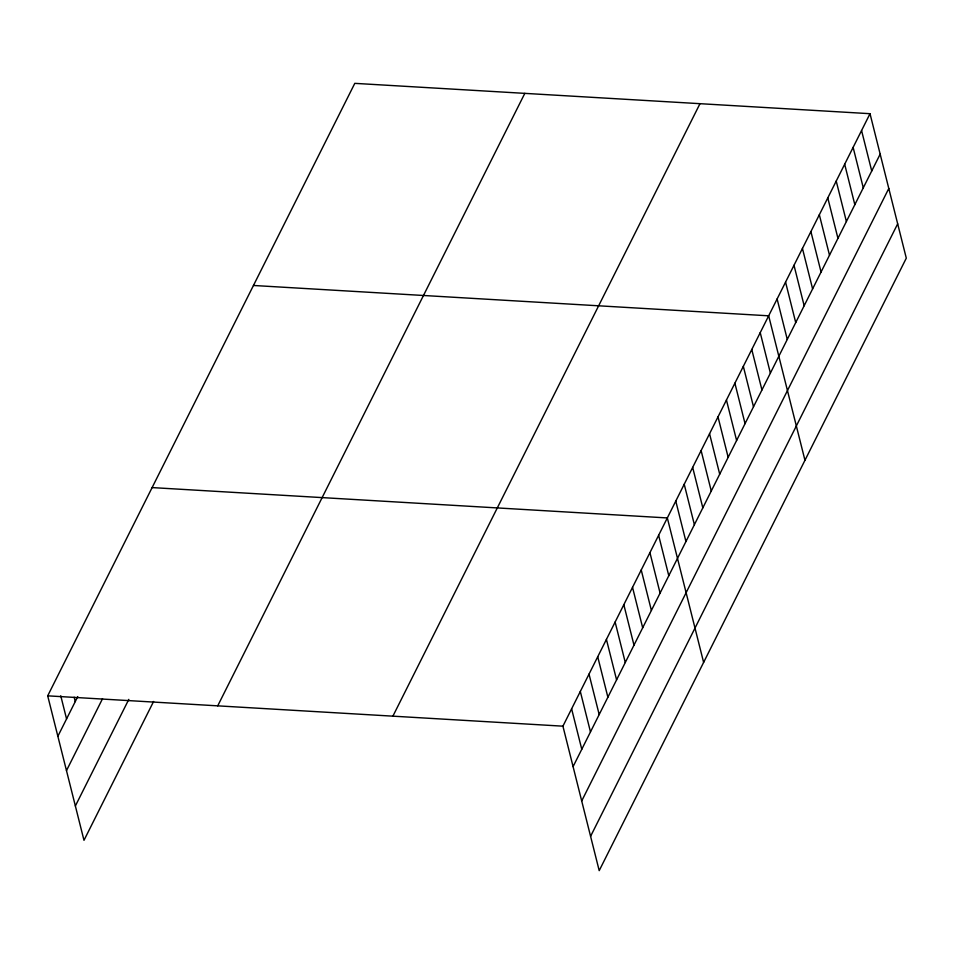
<?xml version="1.0" encoding="UTF-8"?>
<svg xmlns="http://www.w3.org/2000/svg" width="954" height="954" viewBox="0 0 954 954"><rect width="100%" height="100%" fill="white"/><g stroke="black" fill="none" stroke-linecap="round" stroke-linejoin="round"><path stroke-width="1.43" d="M153.594 701.476L83.988 840.307L47.7 695.836L354.793 83.356L870.012 113.693L906.3 258.164L599.207 870.644L562.92 726.173L870.012 113.693M57.86 736.273L77.751 696.611M66.482 770.605L102.531 698.71M75.366 805.975L128.814 699.377M217.727 705.841L524.819 93.361M392.893 716.168L699.986 103.676M573.08 766.622L880.172 154.143M581.702 800.955L888.794 188.475M590.586 836.324L897.678 223.844M253.454 285.473L768.674 315.81L804.961 460.281M152.115 487.589L667.335 517.939L703.623 662.41M47.7 695.836L562.92 726.173M861.569 130.543L871.729 170.981M853.126 147.381L863.275 187.831M844.672 164.219L854.832 204.669M836.229 181.069L846.389 221.519M827.786 197.907L837.946 238.357M819.343 214.757L829.503 255.195M810.9 231.595L821.06 272.045M802.445 248.445L812.605 288.883M794.002 265.284L804.162 305.733M785.559 282.122L795.719 322.571M777.116 298.972L787.277 339.421M760.231 332.66L770.379 373.097M751.776 349.498L761.936 389.947M743.333 366.348L753.493 406.786M734.89 383.186L745.05 423.636M726.447 400.024L736.607 440.474M718.004 416.874L728.164 457.324M709.549 433.712L719.71 474.162M701.107 450.562L711.267 491.012M692.664 467.4L702.824 507.85M684.221 484.25L694.381 524.688M675.778 501.088L685.938 541.538M658.63 535.289L668.79 575.727M649.924 552.64L660.085 593.09M641.231 569.991L651.391 610.441M632.526 587.342L642.686 627.792M623.821 604.705L633.981 645.142M615.127 622.056L625.287 662.505M606.422 639.407L616.582 679.856M597.717 656.757L607.877 697.207M589.023 674.12L599.184 714.558M580.318 691.471L590.478 731.921M571.613 708.822L581.773 749.272M74.173 697.243L75.259 701.572M60.758 695.812L66.565 718.922"/></g></svg>
